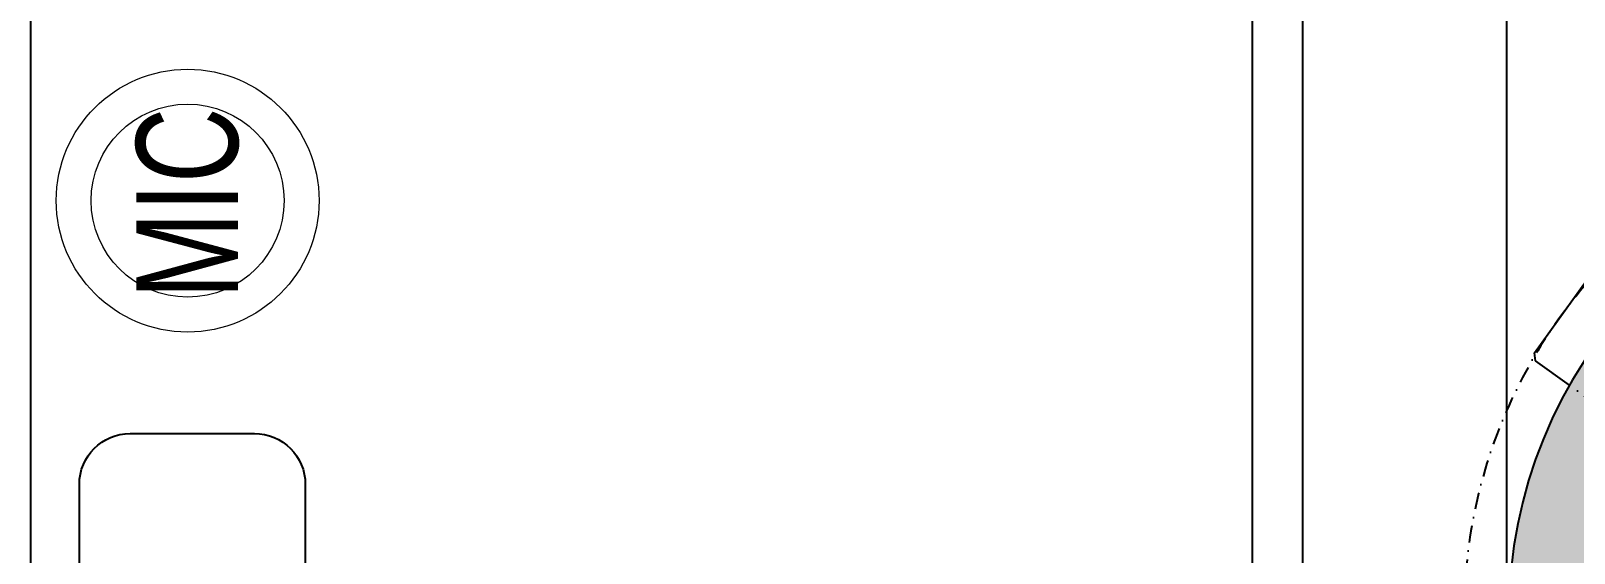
# Model space of a CAD drawing. Header units: feet. Extents: x 9123298 to 9130558, y -5938013 to -5926771.
# Drawn here: x 9128203 to 9128962, y -5928284 to -5928028 of the extents above; entities that cross this region are included whole.
import ezdxf

# ---------------------------------------------------------------- set-up
doc = ezdxf.new("R2010")
doc.units = ezdxf.units.FT
doc.header["$LTSCALE"] = 33
doc.header["$MEASUREMENT"] = 0
doc.linetypes.add('DASHDOT2', pattern=[0.5, 0.25, -0.125, 0, -0.125])
for name, color, linetype, lineweight in [('HATCH', 9, 'Continuous', 9), ('LENS-FURNITURE', 13, 'Continuous', 9), ('LENS-PARTITION', 21, 'Continuous', 25), ('LK-EQPMT', 3, 'Continuous', 18), ('LN-ELEVATION-1', 81, 'Continuous', 25)]:
    doc.layers.add(name, color=color, linetype=linetype, lineweight=lineweight)
doc.layers.add('PDF_Geometry', color=7, linetype='Continuous')
doc.styles.get("Standard").update_dxf_attribs({"font": 'GILC____.TTF'})

# ---------------------------------------------------------------- blocks, each defined once
blk = doc.blocks.new('PHOROPTER')
at = {"layer": 'LN-ELEVATION-1', "lineweight": 25}
blk.add_lwpolyline([(566.9349693848634, -34.02664670208469), (235.9349696977952, -34.01213702559471, 0.4142135623730951), (210.9338738246588, -59.01104110479355), (210.9311998411576, -120.0110410419293, 0.4142135623730951), (235.9301039092096, -145.0121369194239), (566.9301036037722, -145.0266465982422, 0.4142135623730951), (591.9311994769523, -120.027742520906), (591.9338734678023, -59.02774257911368, 0.4142135623730951)], format="xyb", close=True, dxfattribs=at)
blk = doc.blocks.new('MOROTISED TABLE-TRIAL SET 950x600')
at = {"layer": 'PDF_Geometry', "lineweight": 25}
blk.add_lwpolyline([(415.5923622683621, 2.18279e-11), (550.0003704861738, 2.18279e-11, 0.4142524001247118), (599.9958994225599, 50.00260162355697), (599.9958994225599, 899.9973678589085, 0.4142518501714829), (550.0003704861738, 950.0000000000218), (50.00260613718999, 950.0000000000218, 0.4142929195148918), (4.605390131e-07, 899.9973678589085), (4.605390131e-07, 50.00260162355697, 0.414163635492108), (50.00260613718999, 2.18279e-11), (415.5923622683621, 2.18279e-11)], format="xyb", dxfattribs=at)
blk = doc.blocks.new('MIC')
at = {"layer": 'LK-EQPMT', "ltscale": 12}
for radius in [64.54701859105262, 47.40596281792385]:
    blk.add_circle((234.5401449967176, 64.54701859102352), radius, dxfattribs=at)
at = {"layer": 'LK-EQPMT', "ltscale": 12, "insert": (233.2398255821317, 64.46170233917655), "char_height": 50, "attachment_point": 5}
blk.add_mtext_dynamic_manual_height_columns('MIC', width=466.4796511627907, gutter_width=12.5, heights=[0], dxfattribs=at)
blk = doc.blocks.new('DR STOOL')
at = {"layer": 'HATCH'}
h = blk.add_hatch(dxfattribs=at)
h.set_pattern_fill('ANSI36', color=250, angle=-90.00000000000001)
h.set_pattern_definition([(315, (-227.8099174643867, 917.3997257252777), (6.173926083235043, -1.683798022700468), [7.9375, -1.587499999999999, 0, -1.587499999999999])])
edge = h.paths.add_edge_path()
edge.add_line((-190.0000000041909, 4.511094e-10), (-218.6899174675346, 4.511094e-10))
edge.add_arc((-218.6899174670689, 9.120000000388245), 9.119999999940092, 177.6119845363388, 269.9999999996136, ccw=False)
edge.add_arc((-1.8626451e-09, 3.565219e-10), 228.000000002257, 2.3880154632688004, 177.6119845367313, ccw=False)
edge.add_arc((218.6899174633436, 9.120000000497384), 9.120000000051716, -90.00000000034493, 2.3880154629299, ccw=False)
edge.add_line((218.6899174633436, 4.511094e-10), (190, 4.511094e-10))
edge.add_arc((-1.8626451e-09, 4.511094e-10), 190.000000001979, -1.27e-14, 180)
at = {"layer": 'LN-ELEVATION-1', "color": 1, "ltscale": 100}
for p, q in [((-128.6221585394814, 215.4841044476634), (-165.2704676063731, 189.0243927398114)), ((-124.7228340068832, 214.8545704018979), (-128.6221585394814, 215.4841044476634)), ((-112.6981821293011, 198.1996966340157), (-124.7228340068832, 214.8545704018979))]:
    blk.add_line(p, q, dxfattribs=at)
at = {"layer": 'LN-ELEVATION-1', "linetype": 'DASHDOT2'}
blk.add_line((-92.92521573789418, 170.8129362839827), (-112.6981821293011, 198.1996966340157), dxfattribs=at)
at = {"layer": 'LN-ELEVATION-1', "color": 1, "ltscale": 100}
blk.add_lwpolyline([(-190.0000000023283, 0), (-218.6899174656719, 0, -0.4264743413925903), (-227.8019973598421, 9.5, -0.959166304662544), (227.8019973593764, 9.5, -0.4264743413925903), (218.6899174647406, 0), (190.0000000013969, 0)], format="xyb", dxfattribs=at)
at = {"layer": 'LN-ELEVATION-1', "linetype": 'DASHDOT2'}
blk.add_circle((0, 0), 250, dxfattribs=at)

msp = doc.modelspace()

# ---------------------------------------------------------------- linework, layer by layer
at = {"layer": 'LENS-PARTITION'}
msp.add_lwpolyline([(9128928.329516925, -5928801.258532064), (9128828.329516927, -5928801.258532064), (9128828.329516927, -5927001.258532064), (9128928.329516925, -5927001.258532064)], close=True, dxfattribs=at)

# ---------------------------------------------------------------- block references
at = {"rotation": 90.00000000000003}
msp.add_blockref('MIC', (9128345.036638364, -5928345.559494738), dxfattribs=at)
at = {"xscale": -1, "rotation": 270}
msp.add_blockref('PHOROPTER', (9128372.316176934, -5928817.35191828), dxfattribs=at)
at = {"layer": 'LENS-FURNITURE', "xscale": -1}
msp.add_blockref('MOROTISED TABLE-TRIAL SET 950x600', (9128803.470648691, -5928773.316580948), dxfattribs=at)
at = {"layer": 'LENS-FURNITURE', "xscale": -1, "rotation": 90}
msp.add_blockref('DR STOOL', (9129157.55542854, -5928314.39797816), dxfattribs=at)

doc.saveas('drawing.dxf')
